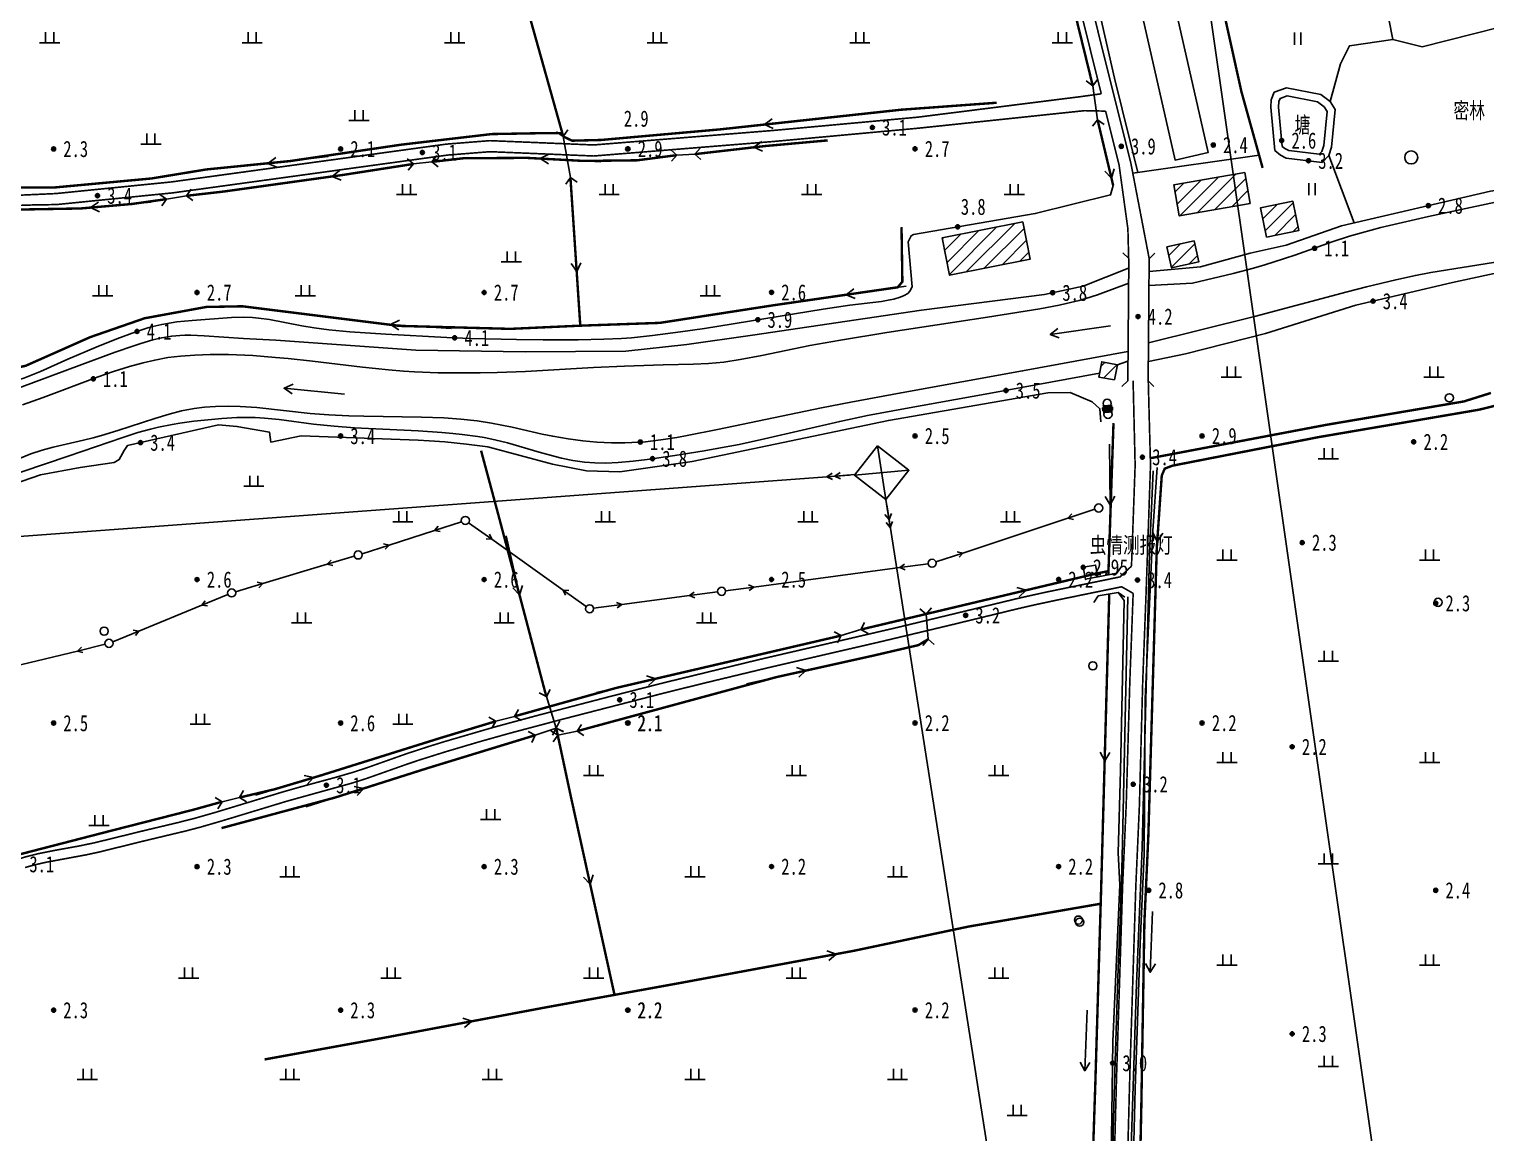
# Model space of a CAD drawing. Header units: metres. Extents: x 494039 to 619385, y 3351420 to 3402703.
# Drawn here: x 581874.1 to 582233.7, y 3396517.3 to 3396789.7 of the extents above; entities that cross this region are included whole.
import ezdxf
from ezdxf.enums import TextEntityAlignment as Align

# ---------------------------------------------------------------- set-up
doc = ezdxf.new("R2010")
doc.units = ezdxf.units.M
for name, pattern in [('2180', [0]), ('4410a', [0]), ('4430', [0]), ('8521', [0]), ('9376', [0]), ('9610', [0])]:
    doc.linetypes.add(name, pattern=pattern)
for name, color, linetype in [('210100', 130, 'Continuous'), ('220200', 130, 'Continuous'), ('220900', 130, '2180'), ('230102', 141, 'Continuous'), ('261301', 141, 'Continuous'), ('310300', 8, 'Continuous'), ('330400', 8, 'Continuous'), ('420500', 8, 'Continuous'), ('430300', 8, 'Continuous'), ('440100', 8, 'Continuous'), ('440300', 8, '4430'), ('510301', 8, 'Continuous'), ('510303', 8, 'Continuous'), ('510402', 8, 'Continuous'), ('541000', 8, 'Continuous'), ('541200', 8, 'Continuous'), ('720100', 8, 'Continuous'), ('760201', 8, '8521'), ('810100', 8, '9610'), ('810302', 8, 'Continuous'), ('810501', 8, 'Continuous'), ('810510', 8, 'Continuous'), ('810600', 8, 'Continuous'), ('GCD', 8, 'Continuous'), ('JMD', 8, 'Continuous'), ('ZDH', 8, 'Continuous')]:
    doc.layers.add(name, color=color, linetype=linetype)
doc.styles.add('HZ', font='simsun.ttc', dxfattribs={"width": 0.8})
doc.styles.add('正等线体', font='simhei.ttf')
pattern_1 = [(45, (0, 0), (-1.767766953, 1.767766953), [])]

# ---------------------------------------------------------------- blocks, each defined once
blk = doc.blocks.new('gc170')
at = {"linetype": 'Continuous'}
blk.add_circle((0, 0), 0.5, dxfattribs=at)
blk = doc.blocks.new('gu')
at = {"flags": 128}
for points in [[(3.75, 0), (-3.75, 0)], [(2.71, -0.6), (3.75, 0), (3.75, 0), (2.71, 0.6)]]:
    blk.add_lwpolyline(points, dxfattribs=at)
blk = doc.blocks.new('p_point')
for radius in [0.25, 0.2, 0.15, 0.1, 0.05]:
    blk.add_circle((0, 0), radius)
blk.add_point((0, 0))
blk = doc.blocks.new('v1')
blk.add_circle((0, 0), 0.8)
blk = doc.blocks.new('ve')
at = {"color": 0, "linetype": 'Continuous'}
for p, q in [((-0.4, 1.5), (-0.4, 0)), ((0.4, 0), (0.4, 1.5))]:
    blk.add_line(p, q, dxfattribs=at)
blk = doc.blocks.new('vm')
at = {"linetype": 'Continuous'}
for p, q in [((1.25, 0), (-1.25, 0)), ((-0.5, 0), (-0.5, 1.3)), ((0.5, 1.3), (0.5, 0))]:
    blk.add_line(p, q, dxfattribs=at)
blk = doc.blocks.new('gc013b')
at = {"linetype": 'Continuous'}
blk.add_line((0.5, 0), (4, 0), dxfattribs=at)
at = {"linetype": 'Continuous', "flags": 128}
blk.add_lwpolyline([(3.39, 0.35), (4, 0), (3.39, -0.35)], dxfattribs=at)
blk = doc.blocks.new('gc013a')
at = {"linetype": 'Continuous'}
blk.add_line((0.5, 0), (4, 0), dxfattribs=at)
at = {"linetype": 'Continuous', "flags": 128}
for points in [[(2.31, -0.4), (3, 0), (2.31, 0.4)], [(3.31, -0.4), (4, 0), (3.31, 0.4)]]:
    blk.add_lwpolyline(points, dxfattribs=at)
blk = doc.blocks.new('1-3&1-4')
at = {"layer": '310300', "linetype": 'Continuous'}
h = blk.add_hatch(dxfattribs=at)
h.set_pattern_fill('ANSI31', color=8, scale=20, style=0)
h.set_pattern_definition(pattern_1)
h.paths.add_polyline_path([(582175.5336, 3396746.7031), (582174.1921, 3396754.3506), (582156.6554, 3396751.2745), (582157.9969, 3396743.627)])
h = blk.add_hatch(dxfattribs=at)
h.set_pattern_fill('ANSI31', color=8, scale=20, style=0)
h.set_pattern_definition(pattern_1)
h.paths.add_polyline_path([(582179.5523, 3396738.4206), (582187.5494, 3396740.0547), (582186.0749, 3396747.2703), (582178.0779, 3396745.6362)])
h = blk.add_hatch(dxfattribs=at)
h.set_pattern_fill('ANSI31', color=8, scale=20, style=0)
h.set_pattern_definition(pattern_1)
h.paths.add_polyline_path([(582119.3824, 3396742.1929), (582121.2221, 3396732.9964), (582101.3258, 3396729.0165), (582099.4862, 3396738.2129)])
h = blk.add_hatch(dxfattribs=at)
h.set_pattern_fill('ANSI31', color=8, scale=20, style=0)
h.set_pattern_definition(pattern_1)
h.paths.add_polyline_path([(582161.6755, 3396737.4819), (582162.8277, 3396732.3), (582156.107, 3396730.8056), (582154.9548, 3396735.9875)])
h = blk.add_hatch(dxfattribs=at)
h.set_pattern_fill('ANSI31', color=8, scale=20, style=0)
h.set_pattern_definition(pattern_1)
h.paths.add_polyline_path([(582142.061, 3396703.157), (582142.7614, 3396706.9237), (582138.8889, 3396707.6438), (582138.1885, 3396703.8771)])
at = {"layer": '210100', "color": 141, "linetype": 'Continuous', "flags": 128}
for points in [[(582150.5455, 3396726.439), (582161.2477, 3396727.05), (582171.3366, 3396729.4619), (582176.3501, 3396730.7796), (582179.1171, 3396731.5779), (582181.4646, 3396732.2988), (582186.5577, 3396733.9689), (582195.7733, 3396737.2143), (582200.0068, 3396738.6234), (582202.9935, 3396739.503), (582207.7718, 3396740.7463), (582219.5794, 3396743.4838), (582226.471, 3396745.0065), (582236.0933, 3396747.0565), (582239.6744, 3396747.6844), (582248.0574, 3396748.8843)], [(582253.794, 3396736.7197), (582252.3925, 3396735.9327), (582251.0167, 3396735.3977), (582247.6655, 3396734.5676), (582242.5367, 3396733.4349), (582235.5777, 3396732.1049), (582220.1113, 3396729.6539), (582216.2986, 3396728.9464), (582211.463, 3396727.8945), (582204.2487, 3396726.1297), (582199.4523, 3396724.8896), (582176.5623, 3396718.8418), (582150.4367, 3396712.3224)], [(581872.4257, 3396696.9987), (581877.5808, 3396698.8037), (581891.1062, 3396703.8885), (581894.9334, 3396705.2184), (581898.856, 3396706.4565), (581902.2498, 3396707.3994), (581905.1031, 3396708.0701), (581908.369, 3396708.6571), (581911.4711, 3396709.0358), (581914.9807, 3396709.3026), (581918.7995, 3396709.4321), (581923.3106, 3396709.4136), (581929.3595, 3396709.1608), (581934.8877, 3396708.7304), (581938.0838, 3396708.4222), (581944.0566, 3396707.7706), (581956.4085, 3396706.2966), (581962.8191, 3396705.6195), (581966.4888, 3396705.3187), (581969.1947, 3396705.1578), (581975.0673, 3396704.9496), (581978.2327, 3396704.896), (581985.4696, 3396704.8977), (581989.6273, 3396704.984), (581996.6512, 3396705.2778), (582013.3873, 3396706.2248), (582021.0397, 3396706.5855), (582030.599, 3396706.8938), (582038.1453, 3396707.0238), (582041.82, 3396707.1866), (582045.6317, 3396707.5801), (582049.5877, 3396708.1883), (582055.0076, 3396709.213), (582066.8162, 3396711.6342), (582074.4046, 3396712.9941), (582085.8124, 3396714.8282), (582110.6721, 3396718.6327), (582123.632, 3396720.7341), (582128.3625, 3396721.6298), (582130.1254, 3396722.0086), (582133.3319, 3396722.7945), (582134.9943, 3396723.2682), (582137.8263, 3396724.1926), (582145.5913, 3396727.0209)], [(582145.3513, 3396710.2158), (582119.3201, 3396705.3907), (582089.3593, 3396700.0132), (582076.9494, 3396697.7123), (582069.7237, 3396696.2837), (582044.0106, 3396690.9255), (582036.5201, 3396689.4177), (582034.016, 3396688.9638), (582030.0689, 3396688.343), (582026.2241, 3396687.899), (582022.8725, 3396687.6798), (582021.1925, 3396687.6263), (582017.8301, 3396687.6268), (582014.2437, 3396687.7901), (582010.8272, 3396688.1091), (582007.2, 3396688.5998), (582003.3686, 3396689.2689), (582000.7545, 3396689.8083), (581993.3162, 3396691.4865), (581988.2367, 3396692.5), (581984.6914, 3396693.027), (581980.6785, 3396693.4607), (581976.4829, 3396693.766), (581970.9304, 3396693.9894), (581956.7321, 3396694.2206), (581953.0313, 3396694.3129), (581948.1027, 3396694.5328), (581943.5181, 3396694.896), (581930.2931, 3396696.3152), (581926.1784, 3396696.6088), (581923.2547, 3396696.6942), (581920.1369, 3396696.632), (581917.3742, 3396696.4297), (581914.8055, 3396696.0982), (581911.7047, 3396695.493), (581908.6406, 3396694.7164), (581905.0961, 3396693.6657), (581896.0287, 3396690.6946), (581891.9745, 3396689.4431), (581889.9311, 3396688.8761), (581887.4952, 3396688.2753), (581880.0588, 3396686.5933), (581877.346, 3396685.8582), (581874.5433, 3396684.9097), (581868.3165, 3396682.3575)]]:
    blk.add_lwpolyline(points, dxfattribs=at)
at = {"layer": '220200', "color": 141, "linetype": 'Continuous', "const_width": 0.6, "flags": 128}
for points in [[(582178.5969, 3396755.4899), (582173.36, 3396774.308), (582165.2687, 3396810.8655), (582157.3425, 3396844.2739), (582196.3124, 3396852.9505)], [(582118.2785, 3396850.7799), (582136.67, 3396775.7405)], [(582005.9504, 3396763.2591), (581996.3612, 3396797.4602), (581985.7726, 3396836.34)], [(582112.9339, 3396771.5732), (582089.3569, 3396769.8509), (582044.7313, 3396765.0063), (582015.2794, 3396762.3842), (582008.1058, 3396762.2081), (582005.9504, 3396763.2591)], [(582137.8417, 3396767.3788), (582141.716, 3396751.116)], [(581627.8795, 3396712.5155), (581645.1031, 3396717.2344), (581674.3009, 3396722.9398), (581692.9231, 3396724.1886), (581716.5204, 3396725.3351), (581728.2964, 3396726.8848), (581733.5922, 3396729.3177), (581751.1464, 3396732.0354), (581761.2796, 3396735.4004), (581791.2359, 3396739.9328), (581815.0664, 3396741.3889), (581822.1506, 3396743.5689), (581850.833, 3396748.6839), (581866.573, 3396750.7055), (581880.0151, 3396750.6294), (581904.3075, 3396752.8828), (581917.8777, 3396755.1139), (581938.5486, 3396757.1835), (581966.0842, 3396761.2416), (581988.2968, 3396763.8431), (582000.6436, 3396764.0627), (582005.7281, 3396764.0519)], [(582071.2535, 3396762.2835), (582055.7161, 3396760.8818), (582038.4306, 3396758.8896)], [(582033.986, 3396758.6407), (582024.1941, 3396757.3659), (582011.0603, 3396757.2082), (581996.959, 3396757.9654), (581981.3721, 3396757.8764), (581973.4717, 3396756.9768)], [(582007.7225, 3396753.1426), (582010.1557, 3396716.5517)], [(581908.0145, 3396747.7828), (581899.5285, 3396746.5931), (581886.8381, 3396745.4812), (581863.257, 3396745.058), (581853.5048, 3396743.5044)], [(581825.3553, 3396703.715), (581835.102, 3396704.177), (581864.3522, 3396704.6411), (581873.2676, 3396706.6602), (581889.1711, 3396713.72), (581902.5847, 3396718.3732), (581917.8279, 3396721.1705), (581926.7364, 3396721.3365), (581965.5088, 3396716.4982), (581992.8689, 3396715.7633), (582010.1557, 3396716.5517), (582029.7984, 3396717.2415), (582057.9047, 3396721.5965), (582088.5285, 3396726.0261), (582089.6663, 3396727.3965), (582089.456, 3396740.8662)], [(582231.9597, 3396695.8006), (582253.7514, 3396701.1937), (582281.2345, 3396707.262), (582305.8729, 3396712.2488), (582317.8534, 3396712.8961), (582366.74, 3396719.1797)], [(582150.3766, 3396590.4224), (582152.4642, 3396661.6029), (582153.697, 3396679.558), (582154.4294, 3396681.2686), (582156.2853, 3396681.985), (582192.4592, 3396689.0554), (582231.9597, 3396695.8006)], [(582140.5128, 3396655.0718), (582141.7805, 3396692.4952)], [(582001.7788, 3396624.993), (581990.0568, 3396669.3997), (581985.6688, 3396685.706)], [(582079.4159, 3396641.5535), (582137.6648, 3396655.4059), (582140.5443, 3396655.9782)], [(582138.7237, 3396577.2333), (582140.7333, 3396650.3211)], [(581993.886, 3396620.1254), (582018.9911, 3396627.1384), (582074.5713, 3396640.0673)], [(582009.3844, 3396616.4837), (582058.5208, 3396629.8005), (582082.5023, 3396635.118), (582093.6364, 3396637.7127), (582095.9965, 3396639.1565)], [(581926.0168, 3396600.0855), (581934.7441, 3396602.1456), (581945.5956, 3396605.3851), (581975.6355, 3396614.7918), (581989.3403, 3396618.9271)], [(581921.5869, 3396592.5457), (581949.5694, 3396600.0703), (581972.4453, 3396607.3405), (581999.0563, 3396615.4792)], [(582004.2162, 3396617.2403), (582007.8088, 3396600.428), (582018.6075, 3396551.383)], [(581670.5397, 3396545.3743), (581691.0224, 3396548.8312), (581710.375, 3396551.9274), (581740.3722, 3396555.8033), (581775.6639, 3396559.4316), (581826.1062, 3396564.695), (581837.488, 3396566.3338), (581843.9243, 3396569.4851), (581850.7333, 3396573.389), (581868.4934, 3396585.2221), (581893.7518, 3396591.7492), (581914.6488, 3396597.0847), (581921.7239, 3396599.0465)], [(582477.7512, 3396521.2), (582457.1224, 3396518.8077), (582424.4428, 3396515.4723), (582399.8728, 3396512.4311), (582356.763, 3396507.9113), (582341.6994, 3396506.4196), (582250.3927, 3396496.9548), (582150.1531, 3396485.4266), (582149.8123, 3396488.7156), (582148.676, 3396490.787), (582148.1151, 3396492.3924), (582148.0149, 3396493.8521), (582148.6466, 3396523.6134), (582149.4119, 3396569.3652), (582150.3766, 3396590.4224)], [(582138.7237, 3396577.2333), (582137.282, 3396529.0116), (582135.8874, 3396487.6), (582135.6724, 3396486.6321), (582133.4619, 3396485.8517), (582106.3471, 3396483.449), (582096.226, 3396482.0143), (582079.097, 3396478.8324), (582068.1128, 3396474.8905), (582057.1012, 3396469.223)], [(581932.2364, 3396535.4557), (581962.1593, 3396540.8801), (582001.9106, 3396548.3527), (582035.2849, 3396554.4097), (582077.8773, 3396562.3013), (582106.0416, 3396568.2522), (582138.634, 3396573.8813)]]:
    blk.add_lwpolyline(points, dxfattribs=at)
at = {"layer": '220200', "color": 141, "linetype": 'Continuous', "const_width": 0.6, "elevation": 3.2413, "flags": 128}
blk.add_lwpolyline([(581968.9496, 3396756.4614), (581951.5917, 3396753.7593), (581922.1566, 3396749.6598), (581912.9204, 3396748.6047)], dxfattribs=at)
at = {"layer": '220900', "color": 141, "linetype": 'Continuous'}
for p, q in [((582136.67, 3396775.7405), (582135.0732, 3396776.9448)), ((582136.67, 3396775.7405), (582137.8743, 3396777.3373)), ((582137.8417, 3396767.3788), (582136.6374, 3396765.782)), ((582137.8417, 3396767.3788), (582139.4385, 3396766.1745)), ((582005.9504, 3396763.2591), (582004.3134, 3396764.4081)), ((582005.9504, 3396763.2591), (582007.0994, 3396764.8961)), ((581973.4717, 3396756.9768), (581974.7167, 3396758.5421)), ((582033.986, 3396758.6407), (582032.4949, 3396759.9736)), ((582033.986, 3396758.6407), (582032.6531, 3396757.1496)), ((582038.4306, 3396758.8896), (582039.7635, 3396760.3807)), ((582038.4306, 3396758.8896), (582039.9217, 3396757.5567)), ((581968.9496, 3396756.4614), (581967.3843, 3396757.7064)), ((581968.9496, 3396756.4614), (581967.7046, 3396754.8961)), ((581973.4717, 3396756.9768), (581975.037, 3396755.7318)), ((582007.7225, 3396753.1426), (582006.5735, 3396751.5056)), ((582007.7225, 3396753.1426), (582009.3595, 3396751.9936)), ((581908.0145, 3396747.7828), (581906.3861, 3396748.9439)), ((581908.0145, 3396747.7828), (581906.8534, 3396746.1544)), ((581912.9204, 3396748.6047), (581914.0815, 3396750.2331)), ((581912.9204, 3396748.6047), (581914.5488, 3396747.4436)), ((582095.5265, 3396645.3887), (582094.0099, 3396646.6926)), ((582095.5265, 3396645.3887), (582096.8304, 3396646.9053)), ((582079.4159, 3396641.5535), (582080.3532, 3396643.3203)), ((582074.5713, 3396640.0673), (582072.8045, 3396641.0046)), ((582074.5713, 3396640.0673), (582073.634, 3396638.3005)), ((582079.4159, 3396641.5535), (582081.1827, 3396640.6162)), ((582095.9965, 3396639.1565), (582094.6926, 3396637.6399)), ((582095.9965, 3396639.1565), (582097.5131, 3396637.8526)), ((582001.7788, 3396624.993), (582000.0055, 3396625.918)), ((582001.7788, 3396624.993), (582002.7038, 3396626.7663)), ((581993.886, 3396620.1254), (581994.893, 3396621.8534)), ((581989.3403, 3396618.9271), (581987.6123, 3396619.9341)), ((581989.3403, 3396618.9271), (581988.3333, 3396617.1991)), ((581993.886, 3396620.1254), (581995.614, 3396619.1184)), ((582004.2162, 3396617.2403), (582005.0978, 3396619.0355)), ((582009.3844, 3396616.4837), (582010.4789, 3396618.1576)), ((581999.0563, 3396615.4792), (581997.2611, 3396616.3608)), ((581999.0563, 3396615.4792), (581998.1747, 3396613.684)), ((582004.5922, 3396615.4808), (582002.9183, 3396616.5753)), ((582004.2162, 3396617.2403), (582003.2912, 3396615.467)), ((582004.5922, 3396615.4808), (582003.4977, 3396613.8069)), ((582004.2162, 3396617.2403), (582005.9895, 3396616.3153)), ((582004.2162, 3396617.2403), (582006.0114, 3396616.3587)), ((582009.3844, 3396616.4837), (582011.0583, 3396615.3892)), ((581921.7239, 3396599.0465), (581920.0167, 3396600.0884)), ((581926.0168, 3396600.0855), (581927.0587, 3396601.7927)), ((581926.0168, 3396600.0855), (581927.724, 3396599.0436)), ((581921.7239, 3396599.0465), (581920.682, 3396597.3393))]:
    blk.add_line(p, q, dxfattribs=at)
at = {"layer": '220900', "color": 141, "linetype": '2180', "flags": 128}
for points in [[(582137.8417, 3396767.3788), (582136.67, 3396775.7405)], [(582007.7225, 3396753.1426), (582005.9504, 3396763.2591)], [(581968.9496, 3396756.4614), (581973.4717, 3396756.9768)], [(582095.9965, 3396639.1565), (582095.5265, 3396645.3887)]]:
    blk.add_lwpolyline(points, dxfattribs=at)
for points, elevation in [([(582033.986, 3396758.6407), (582038.4306, 3396758.8896)], 3.4205), ([(581908.0145, 3396747.7828), (581912.9204, 3396748.6047)], 3.2115), ([(582074.5713, 3396640.0673), (582079.4159, 3396641.5535)], 2.8756), ([(582004.2162, 3396617.2403), (582001.7788, 3396624.993)], 2.4521), ([(581989.3403, 3396618.9271), (581993.886, 3396620.1254)], 2.8756), ([(581999.0563, 3396615.4792), (582004.2162, 3396617.2403)], 2.4521), ([(582009.3844, 3396616.4837), (582004.5922, 3396615.4808)], 2.4521), ([(581921.7239, 3396599.0465), (581926.0168, 3396600.0855)], 2.8756)]:
    blk.add_lwpolyline(points, dxfattribs=dict(at, elevation=elevation))
at = {"layer": '230102', "color": 141, "linetype": 'Continuous', "flags": 128}
blk.add_lwpolyline([(582192.1644, 3396771.8263), (582184.663, 3396773.2457), (582182.9332, 3396772.6383), (582182.6282, 3396771.8407), (582182.5392, 3396770.4776), (582183.4409, 3396760.8077), (582184.1064, 3396760.2784), (582185.0339, 3396759.7741), (582192.565, 3396758.8733), (582193.2435, 3396759.5723), (582193.7393, 3396760.9955), (582194.5545, 3396769.4344), (582193.8201, 3396770.5603)], close=True, dxfattribs=at)
at = {"layer": '310300', "color": 8, "linetype": 'Continuous', "flags": 128}
for points, elevation in [([(582175.5336, 3396746.7031), (582174.1921, 3396754.3506), (582156.6554, 3396751.2745), (582157.9969, 3396743.627)], 7.1208), ([(582161.6755, 3396737.4819), (582162.8277, 3396732.3), (582156.107, 3396730.8056), (582154.9548, 3396735.9875)], 5.9115)]:
    blk.add_lwpolyline(points, close=True, dxfattribs=dict(at, elevation=elevation))
for points in [[(582179.5523, 3396738.4206), (582187.5494, 3396740.0547), (582186.0749, 3396747.2703), (582178.0779, 3396745.6362)], [(582119.3824, 3396742.1929), (582121.2221, 3396732.9964), (582101.3258, 3396729.0165), (582099.4862, 3396738.2129)], [(582142.061, 3396703.157), (582142.7614, 3396706.9237), (582138.8889, 3396707.6438), (582138.1885, 3396703.8771)]]:
    blk.add_lwpolyline(points, close=True, dxfattribs=at)
at = {"layer": '330400', "color": 8, "linetype": 'Continuous', "elevation": 4.5189, "flags": 128}
blk.add_lwpolyline([(582147.5185, 3396836.8574), (582165.1187, 3396759.2571), (582156.9748, 3396757.41), (582139.3747, 3396835.0103)], close=True, dxfattribs=at)
at = {"layer": '420500', "color": 8, "linetype": 'Continuous', "const_width": 0.4, "flags": 128}
for points in [[(582139.3679, 3396482.332), (582140.5848, 3396487.4352), (582141.4936, 3396492.2055), (582142.5493, 3396531.6228), (582144.0289, 3396578.2414), (582144.9192, 3396598.2451)], [(582148.1783, 3396598.1), (582147.289, 3396578.1171), (582145.8102, 3396531.5274), (582144.7784, 3396493.0007), (582145.7115, 3396486.3581), (582147.0551, 3396483.1405)]]:
    blk.add_lwpolyline(points, dxfattribs=at)
at = {"layer": '430300', "color": 8, "linetype": 'Continuous'}
for p, q in [((582145.5278, 3396733.1025), (582144.1245, 3396734.5276)), ((582150.5968, 3396733.0807), (582152.0219, 3396734.484)), ((582145.2955, 3396702.9759), (582143.8704, 3396701.5726)), ((582150.3643, 3396702.9368), (582151.7676, 3396701.5117)), ((582137.9752, 3396654.5982), (582136.3255, 3396655.729)), ((582142.6148, 3396655.4641), (582143.7456, 3396657.1138)), ((582142.9127, 3396650.7056), (582144.5511, 3396649.5586)), ((582138.0383, 3396649.8456), (582136.8913, 3396648.2072))]:
    blk.add_line(p, q, dxfattribs=at)
at = {"layer": '430300', "color": 8, "linetype": 'Continuous', "flags": 128}
for points in [[(582145.2955, 3396702.9759), (582145.5278, 3396733.1025)], [(582150.5968, 3396733.0807), (582150.3643, 3396702.9368)], [(582137.9752, 3396654.5982), (582142.6148, 3396655.4641)], [(582142.9127, 3396650.7056), (582138.0383, 3396649.8456)]]:
    blk.add_lwpolyline(points, dxfattribs=at)
at = {"layer": '440100', "color": 8, "linetype": '4410a', "const_width": 0.4, "flags": 128}
for points in [[(582095.5424, 3396948.17), (582105.7686, 3396909.255), (582117.5533, 3396859.9669), (582125.3518, 3396827.7968), (582138.757, 3396773.7827)], [(581624.0665, 3396709.4494), (581630.3523, 3396711.3467), (581641.6455, 3396715.028), (581645.1577, 3396716.0457), (581647.3899, 3396716.6339), (581652.257, 3396717.7974), (581657.91, 3396718.9975), (581662.1367, 3396719.8145), (581668.3522, 3396720.9087), (581671.4666, 3396721.4093), (581677.2621, 3396722.2418), (581679.9423, 3396722.5733), (581683.9702, 3396722.9881), (581689.9425, 3396723.3992), (581709.1052, 3396724.1509), (581714.5107, 3396724.4891), (581720.1084, 3396725.01), (581723.2133, 3396725.3577), (581730.6538, 3396726.3085), (581734.9877, 3396726.9204), (581743.6399, 3396728.2493), (581749.9788, 3396729.3187), (581755.8043, 3396730.3552), (581791.0413, 3396736.8402), (581813.2477, 3396740.7131), (581830.6694, 3396743.5157), (581861.247, 3396748.2834), (581880.6956, 3396749.1576), (581909.2325, 3396752.0305), (581977.1106, 3396761.3617), (581987.8451, 3396762.2166), (582013.4419, 3396761.155), (582057.7516, 3396764.7302), (582093.3352, 3396767.9947), (582133.6559, 3396773.0789), (582138.757, 3396773.7827)], [(582139.8264, 3396769.5076), (582143.1683, 3396756.1482), (582145.3385, 3396740.4313), (582145.5278, 3396733.1025)], [(582146.2263, 3396657.209), (582147.1243, 3396682.0414), (582146.6216, 3396702.9656)], [(581672.874, 3396543.5169), (581705.4541, 3396549.8012), (581732.9104, 3396553.1105), (581761.8859, 3396556.1806), (581786.8801, 3396558.667), (581814.3828, 3396562.0576), (581837.1064, 3396564.6619), (581840.4798, 3396565.914), (581842.3255, 3396566.7039), (581845.1426, 3396568.1176), (581847.4668, 3396569.4627), (581851.0714, 3396571.7288), (581854.3911, 3396573.9506), (581856.866, 3396575.7095), (581863.0121, 3396580.2829), (581865.277, 3396581.8297), (581866.3059, 3396582.4731), (581867.8849, 3396583.3674), (581869.3745, 3396584.0897), (581870.9962, 3396584.7365), (581872.9437, 3396585.3697), (581876.4513, 3396586.2579), (581880.213, 3396587.0091), (581886.3293, 3396588.1119), (581890.2158, 3396588.9165), (581902.2015, 3396591.8601), (581910.8909, 3396593.9268), (581914.9653, 3396594.9647), (581919.8351, 3396596.3531), (581936.692, 3396601.4652), (581940.5814, 3396602.5757), (581949.4235, 3396604.9748), (581954.1128, 3396606.3372), (581957.168, 3396607.3317), (581967.4774, 3396610.9748), (581973.1625, 3396612.8232), (581976.6786, 3396613.9062), (581988.5993, 3396617.3848), (581999.3129, 3396620.2834), (582016.8214, 3396624.8514), (582030.5951, 3396628.3717), (582054.4946, 3396634.191), (582088.4706, 3396642.0765), (582118.5615, 3396649.329), (582125.0319, 3396650.7625), (582143.3944, 3396654.5474), (582146.2263, 3396657.209)], [(582144.9192, 3396598.2451), (582145.8192, 3396628.9138), (582146.6394, 3396650.4853)]]:
    blk.add_lwpolyline(points, dxfattribs=at)
at = {"layer": '440100', "color": 8, "linetype": 'Continuous', "const_width": 0.4, "flags": 128}
for points in [[(582100.7608, 3396940.5306), (582108.6268, 3396909.9644), (582120.4164, 3396860.6561), (582128.212, 3396828.4978), (582139.0042, 3396784.9293), (582146.0637, 3396756.7086), (582150.5968, 3396733.0807)], [(581868.8566, 3396746.144), (581875.064, 3396746.3482), (581880.893, 3396746.4443), (581909.5529, 3396749.3295), (581977.4051, 3396758.6571), (581987.8969, 3396759.4927), (582013.4951, 3396758.431), (582057.9852, 3396762.0207), (582093.6021, 3396765.2884), (582134.6529, 3396769.6187), (582139.8264, 3396769.5076)], [(582149.8194, 3396650.3644), (582150.9182, 3396682.0259), (582150.3643, 3396702.9368)], [(581873.1197, 3396582.8194), (581875.3544, 3396583.4504), (581878.2159, 3396584.1034), (581888.2578, 3396585.9664), (581891.309, 3396586.6251), (581902.7842, 3396589.455), (581912.7975, 3396591.8478), (581916.386, 3396592.7859), (581921.7867, 3396594.3544), (581937.6394, 3396599.1637), (581953.6798, 3396603.6185), (581957.4307, 3396604.8074), (581967.5684, 3396608.3898), (581970.4163, 3396609.3459), (581976.9698, 3396611.4076), (581985.3153, 3396613.8781), (581992.5974, 3396615.9213), (582005.4083, 3396619.3278), (582031.1958, 3396625.971), (582041.0479, 3396628.4039), (582056.6267, 3396632.152), (582084.1775, 3396638.523), (582101.4042, 3396642.6244), (582117.9018, 3396646.6313), (582122.2573, 3396647.6307), (582127.8824, 3396648.838), (582143.7961, 3396652.1035), (582146.6394, 3396650.4853)], [(582148.1783, 3396598.1), (582148.9998, 3396628.8066), (582149.8194, 3396650.3644)]]:
    blk.add_lwpolyline(points, dxfattribs=at)
at = {"layer": '440300', "color": 8, "linetype": '4430', "const_width": 0.6, "flags": 128}
blk.add_lwpolyline([(582234.9526, 3396699.948), (582228.2895, 3396697.8548), (582194.2547, 3396692.0676), (582150.8702, 3396683.8402)], dxfattribs=at)
at = {"layer": '510303', "color": 8, "linetype": 'Continuous'}
for p, q in [((582083.5453, 3396686.9181), (582085.5818, 3396673.616)), ((582077.8633, 3396679.6508), (582091.2638, 3396680.8833))]:
    blk.add_line(p, q, dxfattribs=at)
at = {"layer": '510303', "color": 8, "linetype": 'Continuous', "elevation": 3.4696, "flags": 128}
blk.add_lwpolyline([(582083.5453, 3396686.9181), (582077.8633, 3396679.6508), (582085.5818, 3396673.616), (582091.2638, 3396680.8833)], close=True, dxfattribs=at)
at = {"layer": '510402', "color": 8, "linetype": 'Continuous'}
for p, q in [((582141.4982, 3396696.4718), (582139.1053, 3396696.2862)), ((582139.1053, 3396696.2862), (582139.1626, 3396695.5475)), ((582139.1626, 3396695.5475), (582141.5555, 3396695.7331)), ((582141.5555, 3396695.7331), (582141.4982, 3396696.4718))]:
    blk.add_line(p, q, dxfattribs=at)
at = {"layer": '510402', "color": 8, "linetype": 'Continuous', "const_width": 2.4, "flags": 128}
blk.add_lwpolyline([(582140.4077, 3396695.0126), (582140.2531, 3396697.0067)], dxfattribs=at)
at = {"layer": '541000', "color": 8, "linetype": 'Continuous'}
for p, q in [((582211.6141, 3396472.4655), (582160.2307, 3396831.7883)), ((581847.7609, 3396662.7611), (582076.5853, 3396679.6773)), ((582085.8024, 3396672.3636), (582111.8554, 3396506.1568))]:
    blk.add_line(p, q, dxfattribs=at)
at = {"layer": '541200', "color": 8, "linetype": 'Continuous'}
for p, q in [((582104.5966, 3396660.4361), (582130.531, 3396669.0273)), ((581962.9469, 3396662.4189), (581974.1635, 3396666.029)), ((581988.2995, 3396663.8454), (582005.9358, 3396651.3103)), ((581931.7697, 3396652.8913), (581947.6697, 3396657.6667)), ((582052.9715, 3396652.0524), (582089.0725, 3396656.8636)), ((581901.2076, 3396641.1818), (581916.708, 3396647.5499)), ((582020.3871, 3396647.7271), (582037.111, 3396649.9442)), ((581861.0193, 3396630.1835), (581886.0335, 3396636.2547))]:
    blk.add_line(p, q, dxfattribs=at)
at = {"layer": '760201', "color": 8, "linetype": '8521', "flags": 128}
for points in [[(582347.3354, 3396985.9143), (582343.5712, 3396989.0959), (582318.4188, 3396985.386), (582300.4235, 3396979.5356), (582279.3771, 3396973.9736), (582237.5829, 3396967.6677), (582199.1172, 3396962.3891), (582141.177, 3396953.471), (582106.1292, 3396947.9657), (582104.4305, 3396946.6932), (582102.9778, 3396942.7749), (582118.6297, 3396878.5714), (582129.2494, 3396833.587), (582142.0203, 3396777.6682), (582147.8186, 3396754.3731)], [(581825.8752, 3396698.5561), (581828.6385, 3396701.1689), (581830.4075, 3396701.7494), (581854.5066, 3396701.021), (581858.4974, 3396701.1899), (581862.4667, 3396701.4491), (581865.4882, 3396701.7828), (581867.8722, 3396702.1895), (581870.6945, 3396702.8989), (581872.7905, 3396703.5907), (581874.0341, 3396704.0629), (581876.9083, 3396705.2702), (581883.6438, 3396708.2673), (581890.6818, 3396711.2813), (581895.7519, 3396713.3339), (581900.4661, 3396715.0713), (581903.4167, 3396716.013), (581904.6071, 3396716.3463), (581906.8385, 3396716.8757), (581909.1744, 3396717.2844), (581910.5863, 3396717.4761), (581914.3768, 3396717.8625), (581924.074, 3396718.5599), (581927.1063, 3396718.6296), (581929.2637, 3396718.5582), (581930.749, 3396718.4296), (581933.4133, 3396718.0663), (581941.3824, 3396716.5523), (581944.4449, 3396716.0224), (581948.0494, 3396715.5548), (581953.2758, 3396715.0703), (581962.1425, 3396714.4747), (581977.201, 3396713.631), (581983.0332, 3396713.4056), (581994.4342, 3396713.1252), (582000.9716, 3396713.038), (582009.6736, 3396713.0512), (582015.9979, 3396713.1874), (582020.3387, 3396713.4023), (582022.7651, 3396713.5914), (582028.0133, 3396714.1308), (582034.8629, 3396714.9929), (582040.861, 3396715.8526), (582070.1169, 3396720.6528), (582076.7087, 3396721.6058), (582084.5138, 3396722.5396), (582086.5993, 3396722.9071), (582087.5485, 3396723.1247), (582089.1206, 3396723.5795), (582090.123, 3396723.969), (582091.0008, 3396724.5154), (582091.5191, 3396725.1018), (582092.116, 3396726.1371), (582091.0986, 3396737.2273), (582091.8383, 3396738.7466), (582092.4086, 3396739.0759), (582122.4596, 3396744.2099), (582141.0834, 3396748.8111), (582141.716, 3396751.116)], [(582250.0727, 3396751.8553), (582234.872, 3396749.7254), (582198.0923, 3396741.2292), (582184.4375, 3396736.4328), (582175.5442, 3396734.4698), (582163.2717, 3396731.1087), (582150.5727, 3396729.9616)], [(582150.4012, 3396707.7194), (582159.5672, 3396709.6215), (582179.3295, 3396714.5896), (582201.5824, 3396721.6052), (582225.4784, 3396727.2296), (582247.4991, 3396731.9647), (582255.3952, 3396732.7703)], [(582145.5097, 3396730.7619), (582134.2827, 3396726.3062), (582124.7496, 3396724.239), (582094.3947, 3396720.3602), (582052.6707, 3396714.1989), (582036.4723, 3396711.9101), (582021.3932, 3396710.2207), (581996.5181, 3396710.0567), (581969.5745, 3396710.4763), (581935.0368, 3396712.9788), (581926.9849, 3396713.4259), (581917.3123, 3396714.0625), (581914.0403, 3396714.1922), (581912.5359, 3396714.1929), (581911.2867, 3396714.1525), (581909.2994, 3396713.9885), (581906.8314, 3396713.5758), (581904.6303, 3396713.0431), (581901.6548, 3396712.1564), (581899.6856, 3396711.5047), (581895.382, 3396710.0091), (581887.0962, 3396706.9994), (581871.6168, 3396701.2019), (581869.2661, 3396700.4424), (581866.8382, 3396699.8197), (581864.754, 3396699.4463), (581863.5856, 3396699.2898), (581860.5232, 3396699.0061), (581854.7292, 3396698.7273), (581842.1375, 3396698.3053), (581835.8535, 3396698.2103), (581830.7112, 3396698.2769), (581827.2808, 3396698.4511), (581822.807, 3396698.838), (581820.5018, 3396698.9448), (581818.2987, 3396698.8578), (581816.3093, 3396698.6068), (581813.733, 3396698.1152), (581797.8149, 3396694.4516), (581794.6936, 3396693.7112), (581790.4255, 3396692.6075), (581785.5317, 3396691.1445), (581773.4438, 3396687.1378), (581768.499, 3396685.5704), (581765.1846, 3396684.6165), (581759.5271, 3396683.1338), (581747.3711, 3396680.0693), (581728.7955, 3396674.8733), (581724.5978, 3396673.7789), (581721.5922, 3396673.0616), (581716.1742, 3396671.8884), (581709.7694, 3396670.6469), (581696.6009, 3396668.445), (581691.3945, 3396667.5107), (581687.308, 3396666.648), (581682.3645, 3396665.4482), (581676.8931, 3396664.0115), (581662.0868, 3396659.9574), (581638.438, 3396653.9932), (581636.1547, 3396652.8272), (581635.6962, 3396651.5193)], [(581642.3405, 3396626.6779), (581649.5492, 3396628.5443), (581667.1418, 3396634.2134), (581700.9522, 3396645.3444), (581731.0459, 3396653.9874), (581766.2638, 3396662.9304), (581787.6826, 3396667.4498), (581822.3363, 3396674.5567), (581830.1782, 3396675.0581), (581838.0324, 3396675.46), (581843.285, 3396675.5936), (581850.1329, 3396675.6119), (581853.352, 3396675.7118), (581856.2978, 3396675.9785), (581859.1458, 3396676.4757), (581861.7256, 3396677.1021), (581863.1507, 3396677.5015), (581866.8363, 3396678.6517), (581883.7758, 3396684.3069), (581897.2092, 3396688.966), (581900.9505, 3396690.1502), (581904.041, 3396691.0046), (581906.0542, 3396691.4789), (581909.4171, 3396692.1411), (581911.3215, 3396692.4589), (581914.7232, 3396692.9446), (581917.3786, 3396693.2601), (581921.6631, 3396693.6507), (581925.3394, 3396693.8485), (581927.1768, 3396693.8876), (581929.9296, 3396693.8513), (581932.2048, 3396693.7199), (581935.8093, 3396693.3626), (581944.3179, 3396692.246), (581949.3737, 3396691.7097), (581954.4468, 3396691.3507), (581970.0979, 3396690.5766), (581975.9537, 3396690.1834), (581978.6808, 3396689.9456), (581981.0119, 3396689.7036), (581984.8759, 3396689.1936), (581986.4113, 3396688.941), (581989.0788, 3396688.4106), (581992.2142, 3396687.6168), (581999.9943, 3396685.3009), (582003.9277, 3396684.2397), (582005.5507, 3396683.8637), (582008.3494, 3396683.3123), (582011.1641, 3396682.9021), (582013.755, 3396682.6834), (582016.4995, 3396682.6429), (582019.4986, 3396682.7759), (582023.248, 3396683.1167), (582026.6973, 3396683.5328), (582033.5036, 3396684.4926), (582040.7282, 3396685.6535), (582043.8794, 3396686.2055), (582049.3844, 3396687.2598), (582055.6051, 3396688.6088), (582074.2231, 3396692.9163), (582081.0478, 3396694.341), (582090.3981, 3396696.0976), (582111.0301, 3396699.7734), (582138.3583, 3396704.7903)], [(582138.6958, 3396692.8528), (582138.413, 3396696.0494), (582136.5398, 3396697.7554), (582131.1202, 3396700.0277), (582125.5343, 3396699.9652), (582086.2255, 3396693.187), (582037.7668, 3396683.0254), (582019.9, 3396680.5184), (582011.6569, 3396680.7541), (582003.2687, 3396682.3739), (581987.3441, 3396686.6781), (581982.0288, 3396687.3083), (581976.7066, 3396687.8478), (581972.858, 3396688.1293), (581970.1605, 3396688.2707), (581941.2297, 3396689.3428), (581933.7654, 3396687.8079), (581933.429, 3396690.2919), (581925.4061, 3396691.6849), (581920.8385, 3396692.0747), (581898.3831, 3396686.9542), (581897.5285, 3396685.7524), (581896.3517, 3396683.5202), (581895.1124, 3396682.802), (581886.7055, 3396681.5369), (581876.935, 3396679.7509), (581860.4008, 3396674.032), (581849.0198, 3396672.4517), (581826.5739, 3396671.6046), (581816.0155, 3396669.9342), (581800.8373, 3396666.8415), (581778.2859, 3396661.8012), (581771.8857, 3396659.1138), (581764.6336, 3396657.22), (581763.9625, 3396659.0615), (581741.6583, 3396653.8602), (581692.2103, 3396638.7317), (581653.2137, 3396625.8274), (581648.2322, 3396622.8103), (581647.3867, 3396621.4223), (581646.6456, 3396619.5982), (581646.3618, 3396617.6144), (581648.755, 3396605.0763), (581653.1859, 3396582.6168), (581657.0955, 3396571.9386), (581664.9401, 3396549.8299)], [(582152.5286, 3396681.5272), (582151.467, 3396665.9022), (582149.5896, 3396624.4203), (582149.329, 3396586.2107)], [(582142.9277, 3396586.453), (582143.4729, 3396606.7073), (582144.397, 3396648.746), (582142.9127, 3396650.7056)], [(582055.5929, 3396464.8017), (582070.9019, 3396471.8801), (582083.4582, 3396475.6033), (582101.8043, 3396478.9937), (582126.878, 3396482.2865), (582137.9474, 3396484.4471), (582138.9805, 3396485.3537), (582139.2613, 3396486.5361), (582141.12, 3396504.1859), (582141.6541, 3396539.8622), (582143.3315, 3396578.5794), (582142.9277, 3396586.453)], [(582149.329, 3396586.2107), (582148.3904, 3396564.0681), (582147.1683, 3396528.2031), (582146.3065, 3396495.3218), (582147.3574, 3396486.268), (582147.8203, 3396484.7251), (582148.4437, 3396484.1804), (582149.4063, 3396484.0172), (582176.5596, 3396486.8168), (582217.108, 3396491.7136), (582262.52, 3396496.7782), (582341.6957, 3396505.1478)]]:
    blk.add_lwpolyline(points, dxfattribs=at)
blk.add_lwpolyline([(582192.9682, 3396773.6265), (582184.5135, 3396775.2263), (582181.4589, 3396774.1537), (582180.7329, 3396772.2549), (582180.6151, 3396770.4508), (582181.6069, 3396759.8154), (582183.0431, 3396758.673), (582184.4408, 3396757.9131), (582193.2799, 3396756.8559), (582194.9154, 3396758.5405), (582195.6266, 3396760.5818), (582196.5286, 3396769.9192), (582195.2469, 3396771.8841)], close=True, dxfattribs=at)
at = {"layer": '760201', "color": 8, "linetype": '8521', "elevation": 3.9092, "flags": 128}
blk.add_lwpolyline([(582142.7614, 3396706.9237), (582145.3325, 3396707.7764)], dxfattribs=at)
at = {"layer": '810100', "color": 8, "linetype": '9610', "flags": 128}
for points in [[(582207.9233, 3396801.5278), (582210.7266, 3396787.2205), (582217.9874, 3396785.3888), (582249.8621, 3396793.4671), (582256.4767, 3396771.6887), (582257.9176, 3396770.8099), (582274.8404, 3396776.2701), (582278.4142, 3396758.1282)], [(582195.2469, 3396771.8841), (582197.7945, 3396781.1444), (582200.0097, 3396785.5799), (582210.7266, 3396787.2205)], [(582146.5466, 3396754.1918), (582177.7216, 3396758.6349)], [(582201.1653, 3396741.9391), (582194.9154, 3396758.5405)]]:
    blk.add_lwpolyline(points, dxfattribs=at)
at = {"layer": '810510', "color": 8, "linetype": '9376', "flags": 128}
for points in [[(582148.8292, 3396587.6656), (582150.6413, 3396660.4436), (582151.5867, 3396680.7594)], [(582143.8861, 3396585.3524), (582145.3484, 3396649.6293)], [(582143.8861, 3396585.3524), (582143.4947, 3396571.5773), (582142.9215, 3396557.9926), (582142.1226, 3396532.3753), (582141.7052, 3396517.8885), (582141.5221, 3396502.4076), (582140.0148, 3396488.4411)], [(582145.3797, 3396491.0532), (582147.4427, 3396554.1221), (582148.8292, 3396587.6656)]]:
    blk.add_lwpolyline(points, dxfattribs=at)
at = {"layer": '261301', "color": 141, "linetype": 'Continuous', "xscale": 2, "yscale": 2}
for p, rotation in [((582063.0586, 3396766.9959, 3.0439), 186.1940946836636), ((582139.5416, 3396760.2434, 2.982), 283.4021142055591), ((582060.4666, 3396761.3103, 3.0618), 185.1570410744768), ((581940.4851, 3396757.4689, 3.3485), 186.555058094596), ((582007.7649, 3396757.3975, 3.3126), 176.9637446041061), ((581956.293, 3396754.4911, 3.3485), 188.5203033318948), ((581896.7629, 3396746.3508, 3.3664), 185.0080720477428), ((582008.7707, 3396737.3787, 2.4796), 273.8050711371178), ((582083.189, 3396725.2537, 2.7513), 188.228094856378), ((581970.8164, 3396716.3557, 2.7513), 176.1501445350203), ((582133.5869, 3396715.4713, 0.6403), 188.1192328753032), ((581944.5185, 3396700.3698, 0.6403), 174.2250063433807), ((582140.8803, 3396679.8457, 2.9601), 270.5105638151156), ((582153.0961, 3396670.8057, 2.8536), 266.0701409028517), ((581993.499, 3396657.4, 2.9796), 282.8807226119901), ((582112.9067, 3396649.5237, 2.9601), 13.36710536040211), ((582058.5208, 3396629.8005, 2.6735), 12.50193908975456), ((582021.4609, 3396627.7116, 2.9601), 13.06343772898277), ((582139.8113, 3396616.6715, 2.4712), 268.4192678628881), ((581937.1468, 3396602.8629, 2.9601), 16.62150563674518), ((581949.5694, 3396600.0703, 2.6735), 17.62991135617543), ((582010.9818, 3396586.0171, 2.5003), 282.4166267979341), ((582151.1145, 3396564.481, 1.3), 267.9609016267834), ((582065.9333, 3396560.0883, 2.5003), 10.49658680679668), ((581976.0186, 3396543.4854, 2.5003), 10.6455558335307), ((582134.9884, 3396540.1555, 1.3), 267.7088001969258)]:
    blk.add_blockref('gu', p, dxfattribs=dict(at, rotation=rotation))
at = {"layer": '510301', "color": 8, "linetype": 'Continuous', "xscale": 2, "yscale": 2}
for p in [(582224.6968, 3396698.7433, 3.0692), (582138.1252, 3396671.543, 3.6182), (581981.7788, 3396668.48, 3.3457), (581955.3316, 3396659.9679, 3.3457), (582097.0024, 3396657.9204, 3.554), (581924.1078, 3396650.5901, 3.3457), (582045.0416, 3396650.9956, 3.7107), (582012.4565, 3396646.6757, 3.7555), (582221.9043, 3396648.2747, 2.6772), (581892.6183, 3396641.1484, 3.3457), (581893.8078, 3396638.1416, 3.3457), (582136.6818, 3396632.6016, 3.4445), (582133.1299, 3396569.8524, 2.9866), (582133.4401, 3396569.3358, 3.1176)]:
    blk.add_blockref('gc170', p, dxfattribs=at)
at = {"layer": '510402', "color": 8, "linetype": 'Continuous', "xscale": 2, "yscale": 2}
for p in [(582140.2244, 3396697.376), (582140.4364, 3396694.6433)]:
    blk.add_blockref('gc170', p, dxfattribs=at)
at = {"layer": '541000', "color": 8, "linetype": 'Continuous', "xscale": 2, "yscale": 2}
for p, rotation in [((582078.961, 3396679.8529), 184.2279883147361), ((582085.4472, 3396674.6298), 278.9086642083197)]:
    blk.add_blockref('gc013a', p, dxfattribs=dict(at, rotation=rotation))
at = {"layer": '541200', "color": 8, "linetype": 'Continuous', "xscale": 2, "yscale": 2}
for p, rotation in [((582138.1252, 3396671.543), 198.3282965105702), ((581981.7788, 3396668.48), 197.8409060510866), ((581981.7788, 3396668.48), 324.5965337072263), ((581955.3316, 3396659.9679), 17.84090605108665), ((582097.0024, 3396657.9204), 18.3282965105702), ((581955.3316, 3396659.9679), 196.7171885437476), ((582097.0024, 3396657.9204), 187.5910608549184), ((581924.1078, 3396650.5901), 16.71718854374757), ((581924.1078, 3396650.5901), 202.3348970070059), ((582012.4565, 3396646.6757), 144.5965337072263), ((582045.0416, 3396650.9956), 187.5518284522287), ((582045.0416, 3396650.9956), 7.591060854918378), ((582012.4565, 3396646.6757), 7.551828452228682), ((581893.8078, 3396638.1416), 22.33489700700585), ((581893.8078, 3396638.1416), 193.6424614964524)]:
    blk.add_blockref('gc013b', p, dxfattribs=dict(at, rotation=rotation))
for p in [(582138.1252, 3396671.543), (581981.7788, 3396668.48), (581955.3316, 3396659.9679), (582097.0024, 3396657.9204), (581924.1078, 3396650.5901), (582045.0416, 3396650.9956), (582012.4565, 3396646.6757), (581893.8078, 3396638.1416)]:
    blk.add_blockref('gc170', p, dxfattribs=at)
at = {"layer": '720100', "color": 8, "linetype": 'Continuous', "xscale": 2, "yscale": 2, "zscale": 2}
for p in [(582082.2617, 3396765.4769, 3.0534), (582166.4153, 3396761.1314, 2.4495), (582183.3066, 3396762.2483, 2.5998), (581880.1379, 3396760.1743, 2.2952), (581950.9927, 3396760.1744, 2.1425), (581971.1855, 3396759.2983, 3.0863), (582021.8475, 3396760.1746, 2.8681), (582021.9432, 3396760.1935, 2.8673), (582092.798, 3396760.1937, 2.6521), (582143.6945, 3396760.8161, 3.8551), (582189.9273, 3396757.2569, 3.1925), (581890.9788, 3396748.6351, 3.3953), (582219.4998, 3396746.1744, 2.7602), (582103.328, 3396740.9414, 3.8225), (582191.4182, 3396735.649, 1.0665), (581915.5652, 3396724.747, 2.6772), (581986.42, 3396724.7471, 2.7126), (582057.3705, 3396724.7662, 2.5924), (582126.756, 3396724.6741, 3.8032), (582205.8635, 3396722.6128, 3.3933), (582053.9743, 3396718.0208, 3.8897), (582053.9743, 3396718.0208, 3.8785), (582147.8508, 3396718.8056, 4.2324), (581900.7402, 3396715.1282, 4.1461), (581979.1567, 3396713.5466, 4.1017), (581889.9295, 3396703.4265, 1.1105), (582115.2494, 3396700.548, 3.5424), (581950.9925, 3396689.3196, 3.4019), (582092.7978, 3396689.3389, 2.5246), (582163.6526, 3396689.339, 2.921), (581901.595, 3396687.6866, 3.4446), (582024.9604, 3396687.8325, 1.059), (582215.8853, 3396687.8901, 2.2385), (582027.9963, 3396683.7235, 3.8111), (582148.9268, 3396684.0993, 3.3703), (582188.3686, 3396663.0193, 2.2871), (581915.5651, 3396653.8922, 2.5791), (581986.4199, 3396653.8923, 2.5949), (582057.3704, 3396653.9114, 2.5378), (582128.2252, 3396653.9116, 2.2351), (582147.7012, 3396653.7674, 3.3702), (582221.3202, 3396648.0464, 2.2751), (582105.2862, 3396645.0596, 3.175), (582019.8761, 3396624.2075, 3.1153), (581880.1376, 3396618.4647, 2.4948), (581950.9924, 3396618.4649, 2.6104), (582021.8472, 3396618.465, 2.0887), (582021.9429, 3396618.4839, 2.0862), (582092.7977, 3396618.4841, 2.1852), (582163.6525, 3396618.4842, 2.2171), (582185.8927, 3396612.619, 2.2142), (581947.4835, 3396603.1308, 3.0526), (582146.6496, 3396603.3731, 3.1866), (581915.5649, 3396583.0374, 2.2873), (581986.4197, 3396583.0375, 2.303), (582057.3702, 3396583.0566, 2.2328), (582128.225, 3396583.0568, 2.1716), (582150.4652, 3396577.1915, 2.7899), (582221.32, 3396577.1916, 2.3745), (581880.1375, 3396547.6099, 2.2882), (581950.9922, 3396547.6101, 2.3071), (582021.847, 3396547.6102, 2.2109), (582021.9428, 3396547.6292, 2.2131), (582092.7976, 3396547.6293, 2.226), (582185.8926, 3396541.7642, 2.2537), (582141.5746, 3396534.5476, 2.9726)]:
    blk.add_blockref('p_point', p, dxfattribs=at)
at = {"layer": '810302', "color": 8, "linetype": 'Continuous', "xscale": 2, "yscale": 2}
for p in [(581879.163, 3396786.3889), (581929.163, 3396786.3889), (581979.163, 3396786.3889), (582029.163, 3396786.3889), (582079.163, 3396786.3889), (582129.163, 3396786.3889), (581955.5384, 3396767.1731), (581904.163, 3396761.3889), (581967.2845, 3396748.91), (582017.2845, 3396748.91), (582067.2845, 3396748.91), (582117.2845, 3396748.91), (581993.1326, 3396732.2806), (581892.2845, 3396723.91), (581942.2845, 3396723.91), (582042.2845, 3396723.91), (582170.8702, 3396703.8402), (582220.8702, 3396703.8402), (582194.8123, 3396683.7156), (581929.5653, 3396676.9108), (581966.3618, 3396668.1742), (582016.3618, 3396668.1742), (582066.3618, 3396668.1742), (582116.3618, 3396668.1742), (582169.8123, 3396658.7156), (582219.8123, 3396658.7156), (581941.3618, 3396643.1742), (581991.3618, 3396643.1742), (582041.3618, 3396643.1742), (582194.8123, 3396633.7156), (581916.3618, 3396618.1742), (581966.3618, 3396618.1742), (582169.8123, 3396608.7156), (582219.8123, 3396608.7156), (582013.462, 3396605.5142), (582063.462, 3396605.5142), (582113.462, 3396605.5142), (581988.0455, 3396594.6542), (581891.3618, 3396593.1742), (582194.8123, 3396583.7156), (581938.462, 3396580.5142), (582038.462, 3396580.5142), (582088.462, 3396580.5142), (582169.8123, 3396558.7156), (582219.8123, 3396558.7156), (581913.462, 3396555.5142), (581963.462, 3396555.5142), (582013.462, 3396555.5142), (582063.462, 3396555.5142), (582113.462, 3396555.5142), (582194.8123, 3396533.7156), (581888.462, 3396530.5142), (581938.462, 3396530.5142), (581988.462, 3396530.5142), (582038.462, 3396530.5142), (582088.462, 3396530.5142), (582118.0102, 3396521.648)]:
    blk.add_blockref('vm', p, dxfattribs=at)
at = {"layer": '810501', "color": 8, "linetype": 'Continuous', "xscale": 2, "yscale": 2}
blk.add_blockref('v1', (582215.2686, 3396758.0678, 3.0773), dxfattribs=at)
at = {"layer": '810600', "color": 8, "linetype": 'Continuous', "xscale": 2, "yscale": 2}
for p in [(582187.2612, 3396785.8912, 3.1939), (582190.7896, 3396748.76, 3.3134)]:
    blk.add_blockref('ve', p, dxfattribs=at)
at = {"color": 8, "linetype": 'Continuous', "width": 0.75}
blk.add_text('密林', height=4, dxfattribs=at).set_placement((582229.6125, 3396769.7451), align=Align.MIDDLE)
at = {"color": 8, "width": 0.75}
blk.add_text('塘', height=4, dxfattribs=at).set_placement((582188.4369, 3396766.0945, 2.8235), align=Align.MIDDLE_CENTER)
at = {"layer": '720100', "color": 8, "width": 0.75}
for s, p in [('2.9', (582020.9028, 3396767.6636, 2.8681)), ('3.1', (582084.6617, 3396765.4769, 3.0534)), ('2.3', (581882.5379, 3396760.1743, 2.2952)), ('2.1', (581953.3927, 3396760.1744, 2.1425)), ('2.9', (582024.3432, 3396760.1935, 2.8673)), ('2.7', (582095.198, 3396760.1937, 2.6521)), ('3.9', (582146.0945, 3396760.8161, 3.8551)), ('2.4', (582168.8153, 3396761.1314, 2.4495)), ('2.6', (582185.7066, 3396762.2483, 2.5998)), ('3.1', (581973.5855, 3396759.2983, 3.0863)), ('3.2', (582192.3273, 3396757.2569, 3.1925)), ('3.4', (581893.3788, 3396748.6351, 3.3953)), ('3.8', (582104.0936, 3396745.9135, 3.8225)), ('2.8', (582221.8998, 3396746.1744, 2.7602)), ('1.1', (582193.8182, 3396735.649, 1.0665)), ('2.7', (581917.9652, 3396724.747, 2.6772)), ('2.7', (581988.82, 3396724.7471, 2.7126)), ('2.6', (582059.7705, 3396724.7662, 2.5924)), ('3.8', (582129.156, 3396724.6741, 3.8032)), ('3.4', (582208.2635, 3396722.6128, 3.3933)), ('3.9', (582056.3743, 3396718.0208, 3.8785)), ('3.9', (582056.3743, 3396718.0208, 3.8897)), ('4.2', (582150.2508, 3396718.8056, 4.2324)), ('4.1', (581903.1402, 3396715.1282, 4.1461)), ('4.1', (581981.5567, 3396713.5466, 4.1017)), ('1.1', (581892.3295, 3396703.4265, 1.1105)), ('3.5', (582117.6494, 3396700.548, 3.5424)), ('3.4', (581903.995, 3396687.6866, 3.4446)), ('3.4', (581953.3925, 3396689.3196, 3.4019)), ('1.1', (582027.3604, 3396687.8325, 1.059)), ('2.5', (582095.1978, 3396689.3389, 2.5246)), ('2.9', (582166.0526, 3396689.339, 2.921)), ('2.2', (582218.2853, 3396687.8901, 2.2385)), ('3.4', (582151.3268, 3396684.0993, 3.3703)), ('3.8', (582030.3963, 3396683.7235, 3.8111)), ('2.3', (582190.7686, 3396663.0193, 2.2871)), ('2.6', (581917.9651, 3396653.8922, 2.5791)), ('2.6', (581988.8199, 3396653.8923, 2.5949)), ('2.5', (582059.7704, 3396653.9114, 2.5378)), ('2.2', (582130.6252, 3396653.9116, 2.2351)), ('3.4', (582150.1012, 3396653.7674, 3.3702)), ('2.3', (582223.7202, 3396648.0464, 2.2751)), ('3.2', (582107.6862, 3396645.0596, 3.175)), ('3.1', (582022.2761, 3396624.2075, 3.1153)), ('2.5', (581882.5376, 3396618.4647, 2.4948)), ('2.6', (581953.3924, 3396618.4649, 2.6104)), ('2.1', (582024.2472, 3396618.465, 2.0887)), ('2.1', (582024.3429, 3396618.4839, 2.0862)), ('2.2', (582095.1977, 3396618.4841, 2.1852)), ('2.2', (582166.0525, 3396618.4842, 2.2171)), ('2.2', (582188.2927, 3396612.619, 2.2142)), ('3.1', (581949.8835, 3396603.1308, 3.0526)), ('3.2', (582149.0496, 3396603.3731, 3.1866)), ('3.1', (581874.1581, 3396583.64, 3.0989)), ('2.3', (581917.9649, 3396583.0374, 2.2873)), ('2.3', (581988.8197, 3396583.0375, 2.303)), ('2.2', (582059.7702, 3396583.0566, 2.2328)), ('2.2', (582130.625, 3396583.0568, 2.1716)), ('2.8', (582152.8652, 3396577.1915, 2.7899)), ('2.4', (582223.72, 3396577.1916, 2.3745)), ('2.3', (581882.5375, 3396547.6099, 2.2882)), ('2.3', (581953.3922, 3396547.6101, 2.3071)), ('2.2', (582024.247, 3396547.6102, 2.2109)), ('2.2', (582024.3428, 3396547.6292, 2.2131)), ('2.2', (582095.1976, 3396547.6293, 2.226)), ('2.3', (582188.2926, 3396541.7642, 2.2537)), ('3.0', (582143.9746, 3396534.5476, 2.9726))]:
    blk.add_text(s, height=4, dxfattribs=at).set_placement(p, align=Align.MIDDLE_LEFT)
blk = doc.blocks.new('gc200')
h = blk.add_hatch(color=256)
edge = h.paths.add_edge_path()
edge.add_arc((0, 0), 0.25, 0, 360)
blk.add_circle((0, 0), 0.25)
blk = doc.blocks.new('线路地形0613')
at = {"layer": 'JMD', "color": 8, "linetype": 'Continuous', "elevation": 2.95, "flags": 128}
blk.add_lwpolyline([(582134.31, 3396656.91), (582134.84, 3396653.98), (582137.88, 3396654.54), (582137.35, 3396657.46)], close=True, dxfattribs=at)
at = {"layer": 'ZDH', "color": 8, "linetype": 'Continuous'}
for p in [(582134.31, 3396656.91, 2.95), (582134.89, 3396653.98, 2.82), (582137.93, 3396654.57, 2.89)]:
    blk.add_point(p, dxfattribs=at)
at = {"layer": 'GCD', "color": 8, "linetype": 'Continuous'}
ref = blk.add_blockref('gc200', (582134.31, 3396656.91, 2.95), dxfattribs=dict(at, xscale=2, yscale=2, zscale=2))
ref.add_attrib('height', '2.95', dxfattribs={"linetype": 'Continuous', "height": 4, "style": '正等线体', "width": 0.8}).set_placement((582136.71, 3396656.91, 2.95), align=Align.MIDDLE_LEFT)
at = {"layer": 'ZDH', "color": 8, "linetype": 'Continuous', "style": 'HZ', "width": 0.75}
blk.add_text('虫情测报灯', height=4, dxfattribs=at).set_placement((582135.95, 3396660.41, 2.95))

msp = doc.modelspace()

# ---------------------------------------------------------------- block references
for name in ['线路地形0613', '1-3&1-4']:
    msp.add_blockref(name, (0, 0))

doc.saveas('drawing.dxf')
